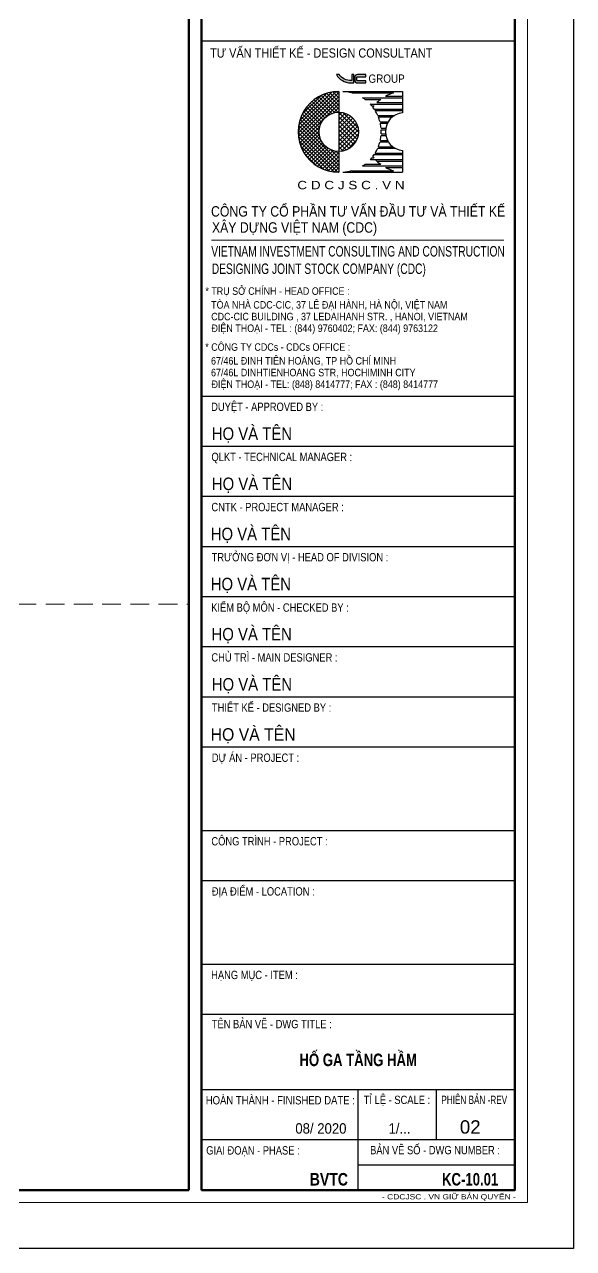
# Model space of a CAD drawing. Header units: millimetres. Extents: x 3482593 to 3503618, y 1118617 to 1133467.
# Drawn here: x 3500335 to 3503618, y 1118617 to 1125942 of the extents above; entities that cross this region are included whole.
import ezdxf
from ezdxf.enums import TextEntityAlignment as Align

# ---------------------------------------------------------------- set-up
doc = ezdxf.new("R2010")
doc.units = ezdxf.units.MM
doc.header["$LTSCALE"] = 150
doc.header["$MEASUREMENT"] = 0
doc.linetypes.add('HIDDEN', pattern=[0.375, 0.25, -0.125])
doc.layers.get('0').update_dxf_attribs({"linetype": 'CONTINUOUS'})
doc.layers.get('DEFPOINTS').update_dxf_attribs({"linetype": 'CONTINUOUS'})
doc.layers.add('CDC -TEXT KHUNG', color=7, linetype='CONTINUOUS')
doc.layers.add('CDC-KHUNGTEN', color=7, linetype='CONTINUOUS', lineweight=20)
doc.layers.add('CDC_04.HIDDEN', color=8, linetype='HIDDEN', lineweight=15)
doc.styles.add('Arial', font='arial.ttf', dxfattribs={"width": 0.75})
doc.styles.add('Arial_B_3', font='arialbd.ttf', dxfattribs={"width": 0.75, "height": 3})
doc.styles.add('KT CDC', font='arial.ttf', dxfattribs={"width": 0.85, "height": 200})

# ---------------------------------------------------------------- blocks, each defined once
blk = doc.blocks.new('LOGOmoi')
at = {"layer": 'CDC -TEXT KHUNG'}
h = blk.add_hatch(color=1, dxfattribs=at)
h.paths.add_polyline_path([(1.46, 5.45), (1.26, 5.45), (1.26, 4.88), (1.21, 4.88, -0.237912), (0.06, 5.45), (-0.2, 5.45, 0.272847), (1.14, 4.66), (1.46, 4.66)])
h.paths.add_polyline_path([(2.59, 5.45), (1.8, 5.45, 0.414214), (1.54, 5.2), (1.54, 4.92, 0.414214), (1.8, 4.66), (2.59, 4.66), (2.59, 4.87), (1.8, 4.87, -0.414214), (1.74, 4.92), (1.74, 5.2, -0.414214), (1.8, 5.25), (2.59, 5.25)])
h = blk.add_hatch(dxfattribs=at)
h.set_pattern_fill('ANSI37', color=102, scale=2.293939, angle=360, style=0)
h.set_pattern_definition([(45, (-2844.4439, 636.61023), (-0.178426552, 0.178426553), []), (135, (-2844.4439, 636.61023), (-0.178426552, -0.178426553), [])])
edge = h.paths.add_edge_path()
edge.add_arc((0.02, 0), 1.87, 90, 270)
edge.add_line((0.02, -1.88), (0.02, -3.84))
edge.add_line((0.02, -3.84), (-0.17, -3.84))
edge.add_line((-0.17, -3.84), (-0.36, -3.83))
edge.add_line((-0.36, -3.83), (-0.55, -3.8))
edge.add_line((-0.55, -3.8), (-0.73, -3.77))
edge.add_line((-0.73, -3.77), (-0.92, -3.73))
edge.add_line((-0.92, -3.73), (-1.1, -3.68))
edge.add_line((-1.1, -3.68), (-1.28, -3.62))
edge.add_line((-1.28, -3.62), (-1.45, -3.55))
edge.add_line((-1.45, -3.55), (-1.63, -3.48))
edge.add_line((-1.63, -3.48), (-1.79, -3.39))
edge.add_line((-1.79, -3.39), (-1.96, -3.3))
edge.add_line((-1.96, -3.3), (-2.12, -3.2))
edge.add_line((-2.12, -3.2), (-2.27, -3.09))
edge.add_line((-2.27, -3.09), (-2.42, -2.97))
edge.add_line((-2.42, -2.97), (-2.56, -2.85))
edge.add_line((-2.56, -2.85), (-2.7, -2.72))
edge.add_line((-2.7, -2.72), (-2.83, -2.58))
edge.add_line((-2.83, -2.58), (-2.95, -2.44))
edge.add_line((-2.95, -2.44), (-3.07, -2.29))
edge.add_line((-3.07, -2.29), (-3.18, -2.14))
edge.add_line((-3.18, -2.14), (-3.28, -1.98))
edge.add_line((-3.28, -1.98), (-3.37, -1.81))
edge.add_line((-3.37, -1.81), (-3.46, -1.64))
edge.add_line((-3.46, -1.64), (-3.53, -1.47))
edge.add_line((-3.53, -1.47), (-3.6, -1.3))
edge.add_line((-3.6, -1.3), (-3.66, -1.12))
edge.add_line((-3.66, -1.12), (-3.71, -0.93))
edge.add_line((-3.71, -0.93), (-3.75, -0.75))
edge.add_line((-3.75, -0.75), (-3.79, -0.56))
edge.add_line((-3.79, -0.56), (-3.81, -0.38))
edge.add_line((-3.81, -0.38), (-3.82, -0.19))
edge.add_line((-3.82, -0.19), (-3.83, 0))
edge.add_line((-3.83, 0), (-3.82, 0.19))
edge.add_line((-3.82, 0.19), (-3.81, 0.38))
edge.add_line((-3.81, 0.38), (-3.79, 0.56))
edge.add_line((-3.79, 0.56), (-3.75, 0.75))
edge.add_line((-3.75, 0.75), (-3.71, 0.93))
edge.add_line((-3.71, 0.93), (-3.66, 1.12))
edge.add_line((-3.66, 1.12), (-3.6, 1.3))
edge.add_line((-3.6, 1.3), (-3.53, 1.47))
edge.add_line((-3.53, 1.47), (-3.46, 1.64))
edge.add_line((-3.46, 1.64), (-3.37, 1.81))
edge.add_line((-3.37, 1.81), (-3.28, 1.98))
edge.add_line((-3.28, 1.98), (-3.18, 2.14))
edge.add_line((-3.18, 2.14), (-3.07, 2.29))
edge.add_line((-3.07, 2.29), (-2.95, 2.44))
edge.add_line((-2.95, 2.44), (-2.83, 2.58))
edge.add_line((-2.83, 2.58), (-2.7, 2.72))
edge.add_line((-2.7, 2.72), (-2.56, 2.85))
edge.add_line((-2.56, 2.85), (-2.42, 2.97))
edge.add_line((-2.42, 2.97), (-2.27, 3.09))
edge.add_line((-2.27, 3.09), (-2.12, 3.2))
edge.add_line((-2.12, 3.2), (-1.96, 3.3))
edge.add_line((-1.96, 3.3), (-1.79, 3.39))
edge.add_line((-1.79, 3.39), (-1.63, 3.48))
edge.add_line((-1.63, 3.48), (-1.45, 3.55))
edge.add_line((-1.45, 3.55), (-1.28, 3.62))
edge.add_line((-1.28, 3.62), (-1.1, 3.68))
edge.add_line((-1.1, 3.68), (-0.92, 3.73))
edge.add_line((-0.92, 3.73), (-0.73, 3.77))
edge.add_line((-0.73, 3.77), (-0.55, 3.8))
edge.add_line((-0.55, 3.8), (-0.36, 3.83))
edge.add_line((-0.36, 3.83), (-0.17, 3.84))
edge.add_line((-0.17, 3.84), (0.02, 3.84))
edge.add_line((0.02, 3.84), (0.02, 1.87))
h = blk.add_hatch(dxfattribs=at)
h.set_pattern_fill('ANSI37', color=1, scale=2.293939, angle=360, style=0)
h.set_pattern_definition([(45, (-486.53502, -144.21504), (-0.20275745, 0.20275745), []), (135, (-486.53502, -144.21504), (-0.20275745, -0.20275745), [])])
h.paths.add_polyline_path([(0.02, 1.87), (0.02, -1.81), (0.02, -1.88, 0.414214), (1.89, 0, 0.414214)])
at = {"layer": 'CDC -TEXT KHUNG', "color": 102}
for p, q in [((0.02, 3.84), (0.02, -1.81)), ((0.42, 3.85), (6.1, 3.85)), ((1.28, 3.7), (5.24, 3.7)), ((6.1, 3.85), (6.1, 1.81)), ((2.3, 3.24), (6.1, 3.24)), ((2.51, 3.09), (4.01, 3.09)), ((3.03, 2.63), (6.1, 2.63)), ((3.16, 2.49), (3.36, 2.49)), ((3.64, 2.78), (6.1, 2.78)), ((4.47, 3.39), (6.1, 3.39)), ((3.4, 2.17), (6.1, 2.17)), ((3.49, 2.03), (6.1, 2.03)), ((3.74, 1.57), (5.37, 1.57)), ((3.8, 1.42), (5.15, 1.42)), ((3.95, 0.96), (4.75, 0.96)), ((3.98, 0.81), (4.66, 0.81)), ((4.05, 0.35), (4.51, 0.35)), ((4.06, 0.2), (4.49, 0.2)), ((3.95, -0.96), (4.75, -0.96)), ((3.98, -0.81), (4.66, -0.81)), ((4.05, -0.35), (4.51, -0.35)), ((4.06, -0.2), (4.49, -0.2)), ((0.02, -1.81), (0.02, -3.84)), ((3.4, -2.17), (6.1, -2.17)), ((3.49, -2.03), (6.1, -2.03)), ((3.74, -1.57), (5.37, -1.57)), ((3.8, -1.42), (5.15, -1.42)), ((6.1, -1.79), (6.1, -3.84)), ((2.3, -3.24), (6.1, -3.24)), ((2.51, -3.09), (4.01, -3.09)), ((3.03, -2.63), (6.1, -2.63)), ((3.16, -2.49), (3.36, -2.49)), ((3.64, -2.78), (6.1, -2.78)), ((4.47, -3.39), (6.1, -3.39)), ((0.01, -3.84), (0.02, -3.84)), ((0.42, -3.84), (6.1, -3.84)), ((1.28, -3.7), (5.24, -3.7))]:
    blk.add_line(p, q, dxfattribs=at)
at = {"layer": 'CDC -TEXT KHUNG', "color": 1}
for points in [[(1.46, 5.45), (1.26, 5.45), (1.26, 4.88), (1.21, 4.88, -0.237912), (0.06, 5.45), (-0.2, 5.45, 0.272847), (1.14, 4.66), (1.46, 4.66)], [(2.59, 5.45), (1.8, 5.45, 0.414214), (1.54, 5.2), (1.54, 4.92, 0.414214), (1.8, 4.66), (2.59, 4.66), (2.59, 4.87), (1.8, 4.87, -0.414214), (1.74, 4.92), (1.74, 5.2, -0.414214), (1.8, 5.25), (2.59, 5.25)]]:
    blk.add_lwpolyline(points, format="xyb", close=True, dxfattribs=at)
at = {"layer": 'CDC -TEXT KHUNG', "color": 102}
blk.add_circle((0.02, 0), 1.87, dxfattribs=at)
blk.add_arc((0, 0), 3.85, 89.7449, 270.2551, dxfattribs=at)
at = {"layer": 'CDC -TEXT KHUNG', "color": 112}
blk.add_ellipse((0.22, 0), major_axis=(-2.72, 2.72), ratio=1, start_param=-1.064136, end_param=-0.838054, dxfattribs=at)
at = {"layer": 'CDC -TEXT KHUNG', "color": 102}
for centre, major_axis, start_param, end_param in [((6.3, 0), (2.72, 2.72), 1.064136, 1.278853), ((0.22, 0), (-2.72, 2.72), -1.423028, -1.355019), ((0.22, 0), (2.72, 2.72), 6.199614, 6.251308), ((6.3, 0), (-2.72, 2.72), 0.083571, 0.124553), ((0.22, 0), (-2.72, 2.72), 4.527318, 4.587836), ((6.3, 0), (-2.72, 2.72), -0.147768, -0.022458), ((0.22, 0), (-2.72, 2.72), 4.346177, 4.481253), ((0.22, 0), (-2.72, 2.72), 4.178765, 4.304301), ((6.27, 0.01), (1.28, 1.28), 0.884906, 3.827483), ((0.22, 0), (2.72, 2.72), 5.589142, 5.7099), ((0.22, 0), (2.72, 2.72), 5.445131, 5.550443), ((0.22, 0), (-2.72, 2.72), 3.549681, 3.675216), ((0.22, 0), (-2.72, 2.72), 3.714878, 3.835636), ((0.22, 0), (2.72, 2.72), 4.836942, 4.89746), ((0.22, 0), (2.72, 2.72), 4.943525, 5.078601), ((0.22, 0), (-2.72, 2.72), 2.925816, 2.993825), ((0.22, 0), (-2.72, 2.72), 3.17347, 3.225164), ((6.3, 0), (-2.72, 2.72), 1.446243, 1.487225), ((6.3, 0), (-2.72, 2.72), 1.538919, 1.718564), ((6.3, 0), (2.72, 2.72), 3.433536, 3.648253), ((0.22, 0.01), (2.72, 2.72), 3.979647, 4.205729)]:
    blk.add_ellipse(centre, major_axis=major_axis, ratio=1, start_param=start_param, end_param=end_param, dxfattribs=at)
at = {"layer": 'CDC -TEXT KHUNG', "color": 1, "style": 'KT CDC', "width": 0.85}
blk.add_text('GROUP', height=0.792, dxfattribs=at).set_placement((2.85, 4.67))
at = {"layer": 'CDC -TEXT KHUNG', "color": 102, "style": 'KT CDC', "width": 1.15}
blk.add_text('C D C J S C . V N', height=0.8, dxfattribs=at).set_placement((-3.92, -5.47))
blk = doc.blocks.new('KHUNG DOC A1')
at = {"layer": 'CDC-KHUNGTEN', "color": 6, "lineweight": 25}
for p, q in [((-3, 278), (-78, 278)), ((-3, 193), (-78, 193)), ((-3, 181), (-78, 181)), ((-3, 169), (-78, 169)), ((-3, 157), (-78, 157)), ((-3, 145), (-78, 145)), ((-3, 133), (-78, 133)), ((-3, 121), (-78, 121)), ((-3, 109), (-78, 109)), ((-3, 89), (-78, 89)), ((-3, 77), (-78, 77)), ((-3, 57), (-78, 57)), ((-3, 45), (-78, 45)), ((-3, 27), (-78, 27)), ((-40.5, 3), (-40.5, 27)), ((-21.75, 15), (-21.75, 27)), ((-3, 15), (-78, 15)), ((-40.5, 9), (-3, 9))]:
    blk.add_line(p, q, dxfattribs=at)
at = {"layer": 'CDC-KHUNGTEN', "color": 6}
blk.add_line((-75.61, 230.36), (-5.67, 230.36), dxfattribs=at)
at = {"layer": 'CDC-KHUNGTEN', "xscale": 2.513908497502836, "yscale": 2.513908497502836, "zscale": 2.513908497502836}
blk.add_blockref('LOGOmoi', (-45.2, 256.32), dxfattribs=at)
at = {"layer": 'CDC -TEXT KHUNG', "color": 7, "style": 'Arial_B_3', "width": 0.8}
blk.add_text('BVTC', height=3, dxfattribs=at).set_placement((-42.95, 4.08), align=Align.RIGHT)
at = {"layer": 'CDC -TEXT KHUNG', "color": 6, "style": 'KT CDC', "width": 1.15}
blk.add_text('- CDCJSC . VN GIỮ BẢN QUYỂN -', height=1.2569, dxfattribs=at).set_placement((-34.81, 0.77))
at = {"layer": 'CDC-KHUNGTEN', "color": 6}
for s, height, style, width, p in [('CÔNG TY CỔ PHẦN TƯ VẤN ÐẦU TƯ VÀ THIẾT KẾ', 2.5, 'KT CDC', 0.84, (-75.7, 236.03)), ('XÂY DỰNG VIỆT NAM (CDC)', 2.5, 'KT CDC', 0.84, (-75.48, 232.17)), ('VIETNAM INVESTMENT CONSULTING AND CONSTRUCTION ', 2.5, 'KT CDC', 0.7, (-75.64, 226.47)), ('DESIGNING JOINT STOCK COMPANY (CDC)', 2.5, 'KT CDC', 0.7, (-75.52, 222.3)), ('* TRỤ SỞ CHÍNH - HEAD OFFICE :', 1.8, 'KT CDC', 0.85, (-77.06, 217.3)), ('TÒA NHÀ CDC-CIC, 37 LÊ ĐẠI HÀNH, HÀ NỘI, VIỆT NAM', 1.8, 'KT CDC', 0.85, (-75.67, 214)), ('CDC-CIC BUILDING , 37 LEDAIHANH STR. , HANOI, VIETNAM', 1.8, 'KT CDC', 0.85, (-75.67, 211.2)), ('ĐIỆN THOẠI - TEL : (844) 9760402; FAX: (844) 9763122', 1.8, 'KT CDC', 0.85, (-75.59, 208.4)), ('* CÔNG TY CDCs - CDCs OFFICE :', 1.8, 'KT CDC', 0.85, (-77.08, 203.9)), ('67/46L ĐINH TIÊN HOÀNG, TP HỒ CHÍ MINH', 1.8, 'KT CDC', 0.85, (-75.7, 200.6)), ('67/46L DINHTIENHOANG STR, HOCHIMINH CITY', 1.8, 'KT CDC', 0.85, (-75.7, 197.8)), ('ĐIỆN THOẠI - TEL: (848) 8414777; FAX : (848) 8414777', 1.8, 'KT CDC', 0.85, (-75.58, 195)), ('DUYỆT - APPROVED BY :', 2, 'Arial', 0.8, (-75.67, 189.5)), ('QLKT - TECHNICAL MANAGER :', 2, 'Arial', 0.8, (-75.6, 177.5)), ('CNTK - PROJECT MANAGER :', 2, 'Arial', 0.8, (-75.6, 165.5)), ('TRƯỞNG ĐƠN VỊ - HEAD OF DIVISION :', 2, 'Arial', 0.8, (-75.55, 153.5)), ('KIỂM BỘ MÔN - CHECKED BY :', 2, 'Arial', 0.8, (-75.66, 141.44)), ('CHỦ TRÌ - MAIN DESIGNER :', 2, 'Arial', 0.8, (-75.62, 129.5)), ('THIẾT KẾ - DESIGNED BY :', 2, 'Arial', 0.8, (-75.5, 117.5)), ('DỰ ÁN - PROJECT :  ', 2, 'Arial', 0.8, (-75.51, 105.5)), ('CÔNG TRÌNH - PROJECT :  ', 2, 'Arial', 0.8, (-75.62, 85.5)), ('ĐỊA ĐIỂM - LOCATION :', 2, 'Arial', 0.8, (-75.51, 73.5)), ('HẠNG MỤC - ITEM : ', 2, 'Arial', 0.8, (-75.67, 53.5)), ('TÊN BẢN VẼ - DWG TITLE :', 2, 'Arial', 0.8, (-75.52, 41.73)), ('TỈ LỆ - SCALE :', 2, 'Arial', 0.8, (-39.18, 23.59)), ('PHIÊN BẢN -REV', 2, 'Arial', 0.7, (-20.62, 23.59)), ('GIAI ĐOẠN - PHASE :', 2, 'Arial', 0.8, (-76.85, 11.5)), ('BẢN VẼ SỐ - DWG NUMBER :', 2, 'Arial', 0.8, (-37.64, 11.56))]:
    blk.add_text(s, height=height, dxfattribs=dict(at, style=style, width=width)).set_placement(p)
at = {"layer": 'CDC-KHUNGTEN', "color": 7}
for style, width, p in [('KT CDC', 0.85, (-75.52, 182.56)), ('KT CDC', 0.85, (-75.5, 170.56)), ('KT CDC', 0.85, (-75.77, 158.56)), ('KT CDC', 0.85, (-75.77, 146.56)), ('KT CDC', 0.85, (-75.58, 134.56)), ('KT CDC', 0.85, (-75.52, 122.56)), ('Arial', 0.9, (-75.79, 110.56))]:
    blk.add_text('HỌ VÀ TÊN', height=3, dxfattribs=dict(at, style=style, width=width)).set_placement(p)
at = {"layer": 'CDC-KHUNGTEN', "color": 6, "style": 'Arial', "width": 0.814645}
blk.add_text('HOÀN THÀNH - FINISHED DATE :', height=2, dxfattribs=at).set_placement((-76.96, 23.5), (-41.3, 23.5), align=Align.FIT)
at = {"layer": 'CDC-KHUNGTEN', "color": 7, "style": 'Arial', "width": 0.9}
for s, p in [('08/ 2020', (-43.3, 16.5)), ('1/...', (-28, 16.5))]:
    blk.add_text(s, height=2.5, dxfattribs=at).set_placement(p, align=Align.RIGHT)
at = {"layer": 'CDC-KHUNGTEN', "color": 7, "style": 'KT CDC'}
blk.add_text('02', height=3.2, dxfattribs=at).set_placement((-11.21, 16.5), align=Align.RIGHT)
blk = doc.blocks.new('KHUNG A1')
at = {"layer": 'CDC-KHUNGTEN', "color": 8}
blk.add_lwpolyline([(10368.18, 709.17), (10447.22, 709.17), (10447.22, 1281.17), (9647.22, 1281.17), (9647.22, 709.17), (10368.18, 709.17)], dxfattribs=at)
at = {"layer": 'CDC-KHUNGTEN', "color": 255, "lineweight": 60}
blk.add_lwpolyline([(10366.22, 712.17), (10366.22, 1278.17), (9650.22, 1278.17), (9650.22, 712.17), (10366.22, 712.17)], close=True, dxfattribs=at)
blk.add_lwpolyline([(10369.22, 712.17), (10444.22, 712.17), (10444.22, 1278.17), (10369.22, 1278.17), (10369.22, 712.17)], dxfattribs=at)
at = {"layer": 'DEFPOINTS', "color": 1, "ltscale": 0.2}
blk.add_lwpolyline([(9617.22, 698.17), (9617.22, 1292.17), (10458.22, 1292.17), (10458.22, 698.17), (9617.22, 698.17)], close=True, dxfattribs=at)
at = {"layer": 'CDC-KHUNGTEN'}
blk.add_blockref('KHUNG DOC A1', (10447.22, 709.17), dxfattribs=at)
at = {"layer": 'CDC -TEXT KHUNG', "style": 'KT CDC', "width": 0.85}
blk.add_text('TƯ VẤN THIẾT KẾ - DESIGN CONSULTANT', height=2.2, dxfattribs=at).set_placement((10397.88, 983.26), align=Align.CENTER)

msp = doc.modelspace()

# ---------------------------------------------------------------- linework, layer by layer
at = {"layer": 'CDC_04.HIDDEN', "linetype": 'HIDDEN', "ltscale": 3}
msp.add_line((3483417.6, 1122472.3), (3501317.6, 1122472.3), dxfattribs=at)

# ---------------------------------------------------------------- block references
at = {"xscale": 25.00000000000055, "yscale": 25.00000000000055, "zscale": 25.00000000000055}
msp.add_blockref('KHUNG A1', (3242162, 1101162.3), dxfattribs=at)

# ---------------------------------------------------------------- texts
at = {"layer": 'CDC -TEXT KHUNG', "color": 6, "style": 'Arial_B_3', "width": 0.75}
msp.add_text('HỐ GA TẦNG HẦM', height=75, dxfattribs=at).set_placement((3502330, 1119708.2), align=Align.CENTER)
msp.add_text('KC-10.01', height=75, dxfattribs=at).set_placement((3503167.6, 1118993.6), align=Align.RIGHT)

doc.saveas('drawing.dxf')
